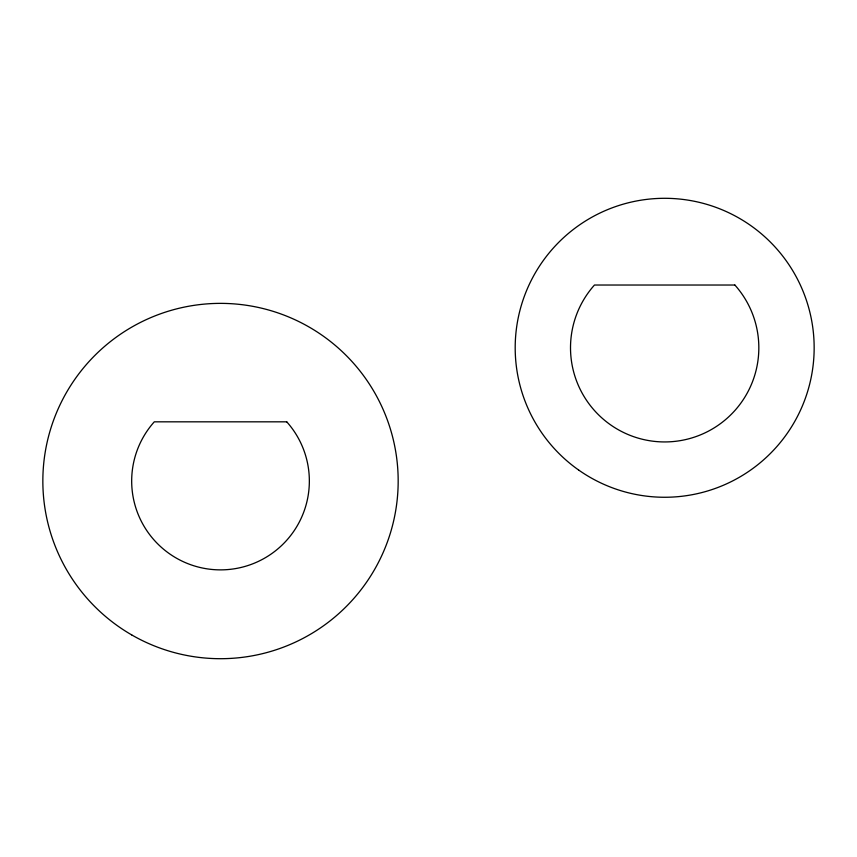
<?xml version="1.0" encoding="UTF-8"?>
<svg xmlns="http://www.w3.org/2000/svg" width="857" height="857" viewBox="0 0 857 857"><rect width="100%" height="100%" fill="white"/><g stroke="black" fill="none" stroke-linecap="round" stroke-linejoin="round"><path stroke-width="1.29" d="M734.867 285.027L594.469 285.027A94.163 94.163 0 0 0 599.343 415.591A94.163 94.163 0 0 0 730.003 415.591A94.163 94.163 0 0 0 734.867 285.027M286.741 421.826L154.292 421.826A88.828 88.828 0 0 0 158.877 545.009A88.828 88.828 0 0 0 282.146 545.009A88.828 88.828 0 0 0 286.741 421.826M578.604 470A149.482 149.482 0 0 0 813.55 361.215A149.482 149.482 0 0 0 601.86 212.14A149.482 149.482 0 0 0 578.604 470M131.678 634.898A177.667 177.667 0 0 0 398.173 481.034A177.667 177.667 0 0 0 131.678 327.17A177.667 177.667 0 0 0 131.678 634.898"/></g></svg>
